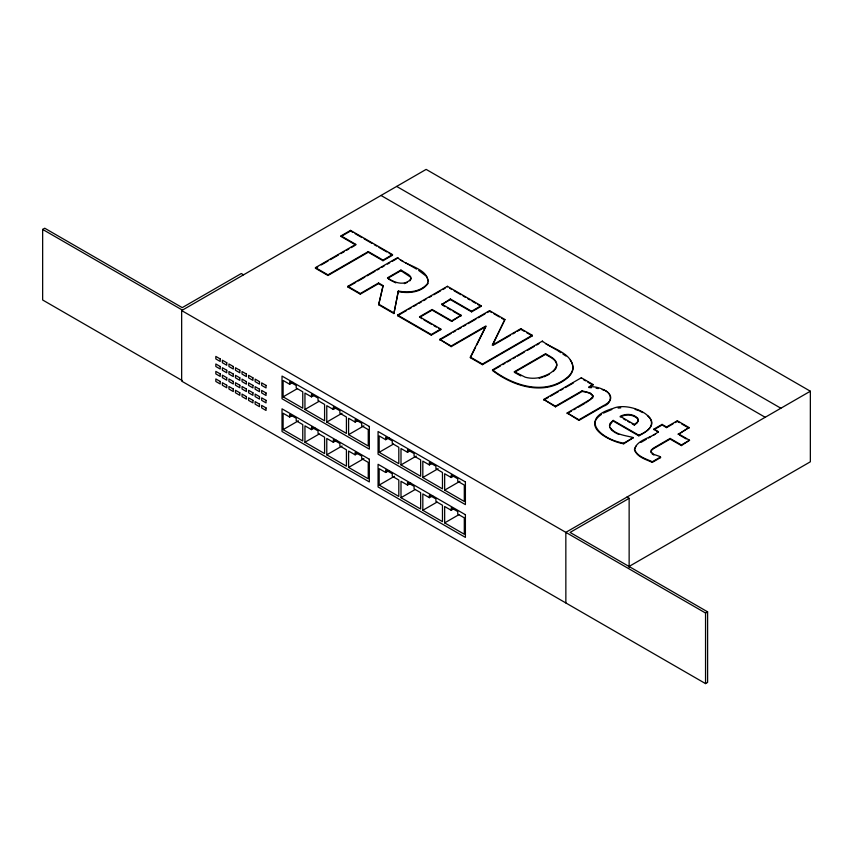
<?xml version="1.0" encoding="UTF-8"?>
<svg xmlns="http://www.w3.org/2000/svg" width="853" height="853" viewBox="0 0 853 853"><rect width="100%" height="100%" fill="white"/><g stroke="black" fill="none" stroke-linecap="round" stroke-linejoin="round"><path stroke-width="1.28" d="M378.657 304.756L383.04 286.192L378.551 283.612L360.286 294.157L347.843 286.971L347.843 286.341L360.286 293.528L378.551 282.983L383.04 285.563L378.657 304.756L393.905 313.563L398.33 291.033C408.427 292.995 421.211 291.982 427.854 283.1M393.905 313.563L398.33 291.033M609.426 425.732L613.179 420.401L638.833 435.222C672.473 421.211 630.42 400.324 613.03 408.459C578.259 418.386 600.704 439.37 623.714 443.176L633.384 437.6L623.714 443.805C611.569 441.897 581.522 427.875 601.397 414.483M439.743 339.398L489.558 310.641L504.912 319.502L492.266 345.156L520.81 328.682L532.251 335.282L532.251 335.911L482.435 364.679L470.387 357.716L470.387 357.087L485.911 325.953L451.184 346.009L439.743 339.398L451.184 346.638L485.911 326.582L476.71 345.038M492.842 344.623L504.912 319.502M470.387 357.716L475.558 347.342M635.901 446.247L634.472 449.904C637.116 457.133 645.956 459.458 652.321 462.369L660.585 457.603L659.582 456.387L653.856 454.404L651.084 452.005L651.276 449.979L653.387 448.145L670.117 438.442L681.387 444.957L689.555 440.244L681.387 445.586L670.117 439.082L653.387 448.774L651.276 450.608L651.084 452.634M409.888 280.872L411.082 278.462L410.538 277.118L400.931 270.689L387.518 278.43M553.277 371.492L555.868 368.539L556.838 365.5C556.572 359.358 549.865 357.194 545.557 354.336L514.38 372.345L514.38 371.716L545.557 353.707C549.865 356.565 556.572 358.729 556.838 364.871C554.887 372.558 546.037 375.597 539.203 377.623A17.561 10.14 0 0 1 525.224 377.197L514.38 371.716M613.179 420.401L609.916 423.568L609.596 426.607C614.512 434.902 625.196 435.265 633.384 437.6M634.355 424.485L637.138 422.32L638.289 420.22L637.681 418.194C633.139 413.598 625.729 413.46 620.206 416.307L634.355 424.485L634.355 425.114L632.18 423.856M634.355 425.114L637.138 422.949L638.289 420.849L637.681 418.823C633.139 414.227 625.729 414.1 620.206 416.946M585.808 402.84L592.803 397.797L592.888 395.739L590.393 393.67L586.949 392.295L582.098 391.463L555.463 406.838L543.756 399.449L581.33 377.762L593.038 384.522L588.89 387.539L591.396 387.731M182.361 380.651L42.65 299.989L42.65 229.414L44.719 228.22L182.243 307.624L241.303 273.525L243.478 274.783M629.141 567.576L629.141 498.333L570.081 532.432L707.606 611.836L707.606 682.411L705.548 683.605L181.657 381.131L181.657 310.556L426.148 169.395L810.35 391.218L810.35 461.793L629.29 566.328M341.051 235.865L350.551 230.385L392.508 254.599L392.508 255.239L383.008 260.719L368.283 252.221L327.968 275.498L315.461 268.268L315.461 267.639L355.765 244.363L355.765 244.992L341.051 236.494L341.051 235.865L355.765 244.363M341.051 236.494L350.551 231.014L352.822 232.325M315.461 268.268L317.764 266.946M321.218 264.942L328.128 260.954M330.431 259.632L338.492 254.972M340.795 253.64L344.249 251.646M346.553 250.313L348.856 248.991M351.159 247.658L354.613 245.664M315.461 267.639L327.968 274.869L368.283 251.592L383.008 260.09L392.508 254.599M347.843 286.341L397.658 257.574C405.623 266.179 429.997 268.162 427.854 283.729C421.211 292.611 408.427 293.624 398.33 291.662M347.843 286.971L355.765 282.396M358.025 281.085L364.828 277.161M367.089 275.86L375.011 271.286M377.282 269.974L379.542 268.663M381.803 267.362L384.074 266.051M387.465 264.089L389.736 262.788M391.996 261.476L396.528 258.864M400.931 270.06L387.518 277.801C393.969 282.674 404.695 286.373 410.837 279.08L410.538 276.489L408.566 274.613L400.931 270.06L400.931 270.689M421.777 318.681L419.537 316.762L440.777 329.023L440.777 329.653L431.277 335.144L397.594 315.695L397.594 315.066L447.409 286.299L481.092 305.747L481.092 306.376L471.592 311.867L450.352 299.606L441.619 304.638L450.352 298.976L471.592 311.238L481.092 305.747M397.594 315.695L406.646 310.46M408.907 309.159L411.178 307.848M413.438 306.536L416.84 304.574M419.1 303.273L421.361 301.962M423.632 300.661L425.892 299.35M429.294 297.388L431.554 296.087M433.814 294.775L440.606 290.852M442.878 289.54L445.138 288.239M289.668 384.255L289.668 381.739L296.215 385.513L296.215 388.04L302.762 391.815L302.762 408.203L283.111 396.858L283.111 380.47L289.668 384.255L292.942 382.368M419.537 316.762L432.119 309.5L451.685 320.803L461.185 315.311L451.685 321.432L432.119 310.129L419.537 317.391M283.111 396.858L297.302 388.669M311.494 396.858L311.494 394.342L318.041 398.116L318.041 400.643L324.588 404.418L324.588 420.806L304.947 409.461L304.947 393.073L311.494 396.858L313.68 395.6M397.594 315.066L431.277 334.515L440.777 329.023M289.668 417.021L289.668 414.505L296.215 418.279L296.215 420.806L302.762 424.581L302.762 440.969L283.111 429.624L283.111 413.247L289.668 417.021L291.843 415.763M304.947 409.461L319.139 401.273M283.111 429.624L298.401 420.806M439.743 340.027L451.066 333.491M453.327 332.18L455.598 330.879M457.858 329.567L461.249 327.605M463.52 326.304L465.781 324.993M468.052 323.692L475.974 319.107M478.234 317.806L485.026 313.883M487.298 312.571L489.558 311.27L491.754 312.539M333.32 409.461L333.32 406.945L339.878 410.719L339.878 413.247L346.425 417.021L346.425 433.409L326.774 422.064L326.774 405.676L333.32 409.461L335.506 408.203M311.494 429.624L311.494 427.108L318.041 430.882L318.041 433.409L324.588 437.184L324.588 453.572L304.947 442.227L304.947 425.85L311.494 429.624L314.768 427.737M326.774 422.064L342.053 413.247M304.947 442.227L319.139 434.038M355.157 422.064L355.157 419.548L361.704 423.323L361.704 425.85L368.251 429.624L368.251 446.012L348.6 434.667L348.6 418.279L355.157 422.064L357.332 420.806M493.407 345.124L510.531 335.24M512.813 333.918L515.095 332.606M517.376 331.284L520.81 329.311L524.243 331.295M333.32 442.227L333.32 439.711L339.878 443.485L339.878 446.012L346.425 449.798L346.425 466.175L326.774 454.83L326.774 438.453L333.32 442.227L336.594 440.34M348.6 434.667L363.89 425.85M470.387 357.087L482.435 364.05L532.251 335.282M326.774 454.83L342.053 446.012M492.533 369.882L542.348 341.115C552.275 349.176 571.691 352.406 573.035 367.611A32.777 18.926 0 0 1 567.927 376.909C545.504 395.952 513.602 386.057 492.533 369.882L492.533 370.511C513.602 386.697 545.504 396.581 567.927 377.538A32.777 18.926 0 0 0 573.035 368.251L572.331 363.57L570.273 359.966M492.533 370.511L500.466 365.937M502.726 364.626L504.987 363.314M507.258 362.013L510.648 360.051M512.92 358.74L515.18 357.439M517.44 356.127L524.232 352.204M527.634 350.242L534.426 346.318M536.686 345.017L538.957 343.706M355.157 454.83L355.157 452.314L361.704 456.099L361.704 458.615L368.251 462.401L368.251 478.778L348.6 467.433L348.6 451.056L355.157 454.83L357.332 453.572M385.716 439.711L385.716 437.184L392.263 440.969L392.263 443.485L398.809 447.271L398.809 463.659L379.169 452.314L379.169 435.926L385.716 439.711L388.989 437.824M348.6 467.433L363.89 458.615M379.169 452.314L393.35 444.125M407.542 452.314L407.542 449.787L414.089 453.572L414.089 456.088L420.646 459.874L420.646 476.262L400.995 464.917L400.995 448.529L407.542 452.314L409.728 451.056M385.716 472.477L385.716 469.96L392.263 473.735L392.263 476.262L398.809 480.036L398.809 496.425L379.169 485.08L379.169 468.702L385.716 472.477L388.989 470.589M400.995 464.917L416.275 456.088M379.169 485.08L394.449 476.262M429.379 464.917L429.379 462.39L435.926 466.175L435.926 468.692L442.472 472.477L442.472 488.865L422.821 477.52L422.821 461.132L429.379 464.917L431.554 463.659M543.756 400.078L548.308 397.455M550.59 396.133L558.555 391.538M560.837 390.216L563.108 388.904M565.39 387.593L573.355 382.986M407.542 485.08L407.542 482.563L414.089 486.338L414.089 488.865L420.646 492.639L420.646 509.028L400.995 497.683L400.995 481.305L407.542 485.08L410.815 483.193M422.821 477.52L438.101 468.702M543.756 399.449L555.463 406.209L582.098 390.834L590.393 393.041L593.155 396.112L590.159 399.492L567.17 412.969L578.952 420.401L603.402 406.284C613.243 403.352 612.358 391.164 602.207 389.64M593.038 384.522L588.89 386.91C600.011 385.087 622.232 396.336 603.402 405.655L578.952 419.772L567.17 412.969M400.995 497.683L415.187 489.494M451.205 477.52L451.205 474.993L457.752 478.778L457.752 481.295L464.299 485.08L464.299 501.468L444.658 490.123L444.658 473.735L451.205 477.52L454.478 475.633M567.17 413.598L571.563 411.071M573.749 409.803L575.946 408.534M578.131 407.276L584.71 403.48M429.379 497.683L429.379 495.166L435.926 498.941L435.926 501.468L442.472 505.243L442.472 521.631L422.821 510.286L422.821 493.908L429.379 497.683L432.652 495.796M444.658 490.123L459.938 481.305M422.821 510.286L437.013 502.097M451.205 510.286L451.205 507.77L457.752 511.544L457.752 514.071L464.299 517.846L464.299 534.234L444.658 522.889L444.658 506.511L451.205 510.286L453.391 509.028M444.658 522.889L458.839 514.7M613.179 421.041L638.833 435.851C644.633 432.748 655.552 426.895 650.594 418.93M658.409 432.322L653.92 429.102L662.088 424.389L666.566 426.969L677.314 420.774L689.021 427.534L678.284 434.369L689.021 427.534M653.92 429.731L661.064 425.604M640.848 442.462L646.329 439.284M648.525 438.015L650.722 436.757M652.918 435.488L655.115 434.22M663.207 425.658L666.566 427.609L673.017 423.888M675.16 422.64L677.314 421.403L679.436 422.63M653.92 429.102L658.409 431.682C651.543 438.09 637.404 439.274 634.472 449.275C637.116 456.504 645.956 458.829 652.321 461.74L660.585 456.973M810.35 391.218L565.838 532.357L565.859 602.954M181.657 310.556L705.548 613.019L707.606 611.836M603.444 413.097L611.814 409.504M544.203 376.759L549.14 374.371M404.333 283.623L407.329 282.396M539.203 378.252L542.956 377.133M618.126 408.054L620.771 407.862M596.098 388.254L598.305 388.573M635.112 409.376L638.854 410.645M616.666 433.431L618.905 434.454M639.825 411.125L642.725 412.564M391.101 280.498L395.845 282.876M514.615 372.473L520.842 375.917M396.666 186.423L780.868 408.235M381.003 195.465L765.194 417.288M355.083 233.637L361.885 237.56M364.156 238.872L372.1 243.446M374.36 244.758L376.631 246.069M378.903 247.381L386.835 251.966M389.107 253.266L391.367 254.578M400.995 260.133L403.224 261.423M405.452 262.713L416.584 269.132M449.648 288.229L451.898 289.519M454.137 290.82L460.876 294.711M463.126 296.012L465.375 297.302M467.615 298.603L469.864 299.893M472.114 301.194L475.484 303.135M477.723 304.436L481.092 306.376M493.94 313.797L499.431 316.964M501.628 318.233L503.814 319.502M526.525 332.606L532.251 335.911M545.664 343.663L556.7 350.029M681.568 423.866L689.021 428.163M678.284 433.729L689.555 440.244M583.452 379.617L585.585 380.843M587.717 382.08L593.038 385.151M679.404 435.019L686.175 438.922M441.619 304.009L461.185 315.311M442.771 305.31L445.074 306.632M447.377 307.965L450.832 309.959M453.124 311.292L461.185 315.941M388.414 278.952L390.205 279.987M623.468 418.823L625.644 420.081M627.819 421.339L629.994 422.598M424.005 319.971L431.831 324.492M434.07 325.782L436.309 327.072M438.549 328.362L440.777 329.653M659.582 457.016L660.585 457.603M378.657 304.126L393.905 312.934M626.966 497.075L629.141 498.333M42.65 229.414L182.361 310.076M557.809 350.668L560.858 352.694M562.895 354.038L565.955 356.064M418.652 270.422L426.564 276.425M652.023 453.775L653.856 455.033M615.546 432.919L611.622 430.125L609.596 427.236M647.448 415.55L650.082 418.077M427.022 277.204L428.398 281.287M705.548 613.019L705.548 683.605M681.387 444.957L681.387 445.586M677.314 420.774L677.314 421.403M670.117 438.442L670.117 439.082M666.566 426.969L666.566 427.609M662.088 424.389L662.088 425.018M652.321 461.74L652.321 462.369M638.833 435.222L638.833 435.851M623.714 443.176L623.714 443.805M582.098 390.834L582.098 391.463M581.33 377.762L581.33 378.391M578.952 419.772L578.952 420.401M555.463 406.209L555.463 406.838M545.557 353.707L545.557 354.336M542.348 341.115L542.348 341.744M520.81 328.682L520.81 329.311M489.558 310.641L489.558 311.27M482.435 364.05L482.435 364.679M471.592 311.238L471.592 311.867M451.685 320.803L451.685 321.432M451.184 346.009L451.184 346.638M450.352 298.976L450.352 299.606M447.409 286.299L447.409 286.928M432.119 309.5L432.119 310.129M431.277 334.515L431.277 335.144M397.658 257.574L397.658 258.214M383.008 260.09L383.008 260.719M383.04 285.563L383.04 286.192M378.551 282.983L378.551 283.612M368.283 251.592L368.283 252.221M360.286 293.528L360.286 294.157M350.551 230.385L350.551 231.014M327.968 274.869L327.968 275.498M369.338 426.479L282.023 376.066L282.023 398.746L369.338 449.158L369.338 426.479M465.397 481.934L378.071 431.522L378.071 454.201L465.397 504.613L465.397 481.934M220.202 358.932L215.83 356.415L215.83 358.932L220.202 361.459L220.202 358.932M226.749 362.717L222.377 360.201L222.377 362.717L226.749 365.233L226.749 362.717M233.296 366.502L228.935 363.975L228.935 366.502L233.296 369.018L233.296 366.502M239.842 370.277L235.481 367.76L235.481 370.277L239.842 372.804L239.842 370.277M246.389 374.062L242.028 371.535L242.028 374.062L246.389 376.578L246.389 374.062M252.946 377.836L248.575 375.32L248.575 377.836L252.946 380.363L252.946 377.836M259.493 381.622L255.122 379.105L255.122 381.622L259.493 384.138L259.493 381.622M266.04 385.407L261.679 382.88L261.679 385.407L266.04 387.923L266.04 385.407M220.202 366.502L215.83 363.975L215.83 366.502L220.202 369.018L220.202 366.502M226.749 370.277L222.377 367.76L222.377 370.277L226.749 372.804L226.749 370.277M233.296 374.062L228.935 371.535L228.935 374.062L233.296 376.578L233.296 374.062M239.842 377.836L235.481 375.32L235.481 377.836L239.842 380.363L239.842 377.836M246.389 381.622L242.028 379.105L242.028 381.622L246.389 384.138L246.389 381.622M252.946 385.407L248.575 382.88L248.575 385.407L252.946 387.923L252.946 385.407M259.493 389.181L255.122 386.665L255.122 389.181L259.493 391.708L259.493 389.181M266.04 392.966L261.679 390.439L261.679 392.966L266.04 395.483L266.04 392.966M369.338 459.245L282.023 408.832L282.023 431.522L369.338 481.934L369.338 459.245M465.397 514.7L378.071 464.288L378.071 486.967L465.397 537.39L465.397 514.7M220.202 373.902L215.83 371.375L215.83 373.902L220.202 376.418L220.202 373.902M226.749 377.676L222.377 375.16L222.377 377.676L226.749 380.203L226.749 377.676M233.296 381.462L228.935 378.945L228.935 381.462L233.296 383.978L233.296 381.462M239.842 385.247L235.481 382.72L235.481 385.247L239.842 387.763L239.842 385.247M246.389 389.021L242.028 386.505L242.028 389.021L246.389 391.548L246.389 389.021M252.946 392.806L248.575 390.279L248.575 392.806L252.946 395.323L252.946 392.806M259.493 396.581L255.122 394.065L255.122 396.581L259.493 399.108L259.493 396.581M266.04 400.366L261.679 397.85L261.679 400.366L266.04 402.883L266.04 400.366M220.202 381.462L215.83 378.945L215.83 381.462L220.202 383.978L220.202 381.462M226.749 385.247L222.377 382.72L222.377 385.247L226.749 387.763L226.749 385.247M233.296 389.021L228.935 386.505L228.935 389.021L233.296 391.548L233.296 389.021M239.842 392.806L235.481 390.279L235.481 392.806L239.842 395.323L239.842 392.806M246.389 396.581L242.028 394.065L242.028 396.581L246.389 399.108L246.389 396.581M252.946 400.366L248.575 397.85L248.575 400.366L252.946 402.883L252.946 400.366M259.493 404.151L255.122 401.624L255.122 404.151L259.493 406.668L259.493 404.151M266.04 407.926L261.679 405.41L261.679 407.926L266.04 410.453L266.04 407.926"/></g></svg>
